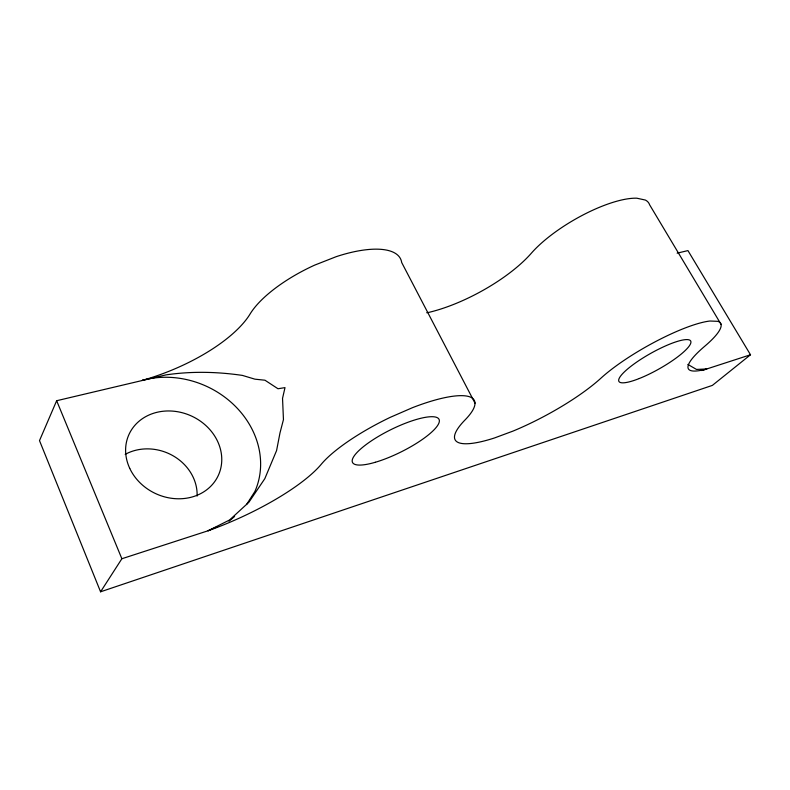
<?xml version="1.0" encoding="UTF-8"?>
<svg xmlns="http://www.w3.org/2000/svg" width="790" height="790" viewBox="0 0 790 790"><rect width="100%" height="100%" fill="white"/><g stroke="black" fill="none" stroke-linecap="round" stroke-linejoin="round"><path stroke-width="1.19" d="M100.577 591.799L121.867 558.737L208.017 530.791L229.584 519.988L248.88 502.252L264.828 478.651L276.579 450.567L279.996 432.881L283.452 419.618L282.534 398.358L285.002 387.623L278.001 388.749L264.956 380.217L254.923 379.17L242.402 375.408C217.161 371.715 191.407 371.132 166.019 374.885L56.653 400.728L39.5 440.623L100.577 591.799L712.373 385.392L750.5 354.769L687.942 250.598L677.139 253.165M246.529 504.563L254.894 491.489A87.71 76.255 24.9 0 0 234.837 405.784A87.71 76.255 24.9 0 0 142.239 380.375A106.966 41.9 -22.3 0 0 250.104 313.966A85.478 31.926 -25.8 0 1 314.598 265.154L336.283 256.641A85.478 31.926 -25.8 0 1 401.695 262.527L475.017 403.186M228.982 521.212L234.61 516.453M216.914 526.881L208.017 530.791A111.459 29.773 -24.3 0 0 321.293 464.234A88.766 22.515 -26.5 0 1 390.28 417.327L412.469 407.68A88.766 22.515 -26.5 0 1 465.004 419.984A91.087 21.409 -28.2 0 0 494.471 437.966L512.799 431.172A91.087 21.409 -28.2 0 0 601.022 378.094A75.642 16.225 -29.4 0 1 709.943 321.026L717.784 321.323A75.642 16.225 -29.4 0 1 704.887 346.109A79.83 15.543 -30.1 0 0 706.774 368.96A64.622 42.818 46.6 0 1 701.372 370.52M750.5 354.769L706.774 368.96L696.504 369.434L687.863 364.427M426.699 312.722L428.99 312.346A87.966 30.534 -28.4 0 0 531.364 253.195A73.243 23.256 -30.1 0 1 636.849 198.201L645.361 200.058A73.243 23.256 -30.1 0 1 649.568 204.709L721.082 324.374M56.653 400.728L121.867 558.737M125.205 454.349A46.738 41.534 22 0 1 173.326 455.929A46.738 41.534 22 0 1 197.105 496.071M375.25 462.288A48.318 12.235 -26.5 0 0 439.339 420.379A48.318 12.235 -26.5 0 0 372.781 439.931A48.318 12.235 -26.5 0 0 375.25 462.288M129.738 468.342A49.138 42.729 24.7 0 0 212.569 484.319A49.138 42.729 24.7 0 0 178.757 411.936A49.138 42.729 24.7 0 0 129.738 468.342M639.347 378.489A41.189 8.828 -29.4 0 0 690.825 341.339A41.189 8.828 -29.4 0 0 634.192 363.864A41.189 8.828 -29.4 0 0 639.347 378.489"/></g></svg>
